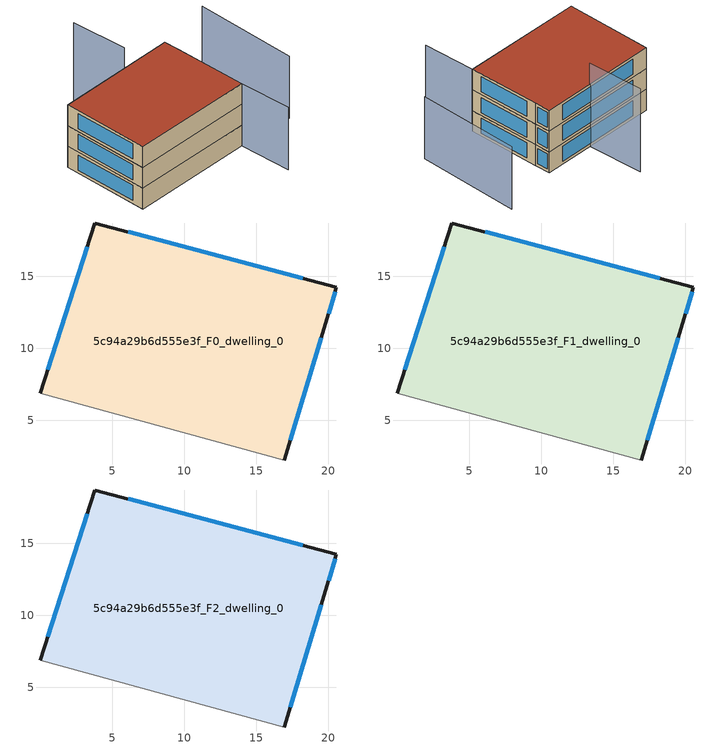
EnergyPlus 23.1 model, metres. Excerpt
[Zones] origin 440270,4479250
5c94a29b6d555e3f_F0_dwelling_0
 floor ground (EU_floor_Construction): 20.56,14.22 19.95,12.11 16.96,2.24 0.01,6.86 3.8,18.7 z0
 wall outside (EU_wall_Construction): 16.96,2.24 19.95,12.11 20.56,14.22 3.8,18.7 0.01,6.86 z0:3
 wall adiabatic (EU_wall_Construction): 0.01,6.86 16.96,2.24 z0:3
 window (EU_Window_Construction): 17.38,3.61 19.54,10.74 / 3.27,17.05 0.54,8.5 / 18.23,14.84 6.13,18.08 / 20.04,12.4 20.48,13.93 z0.42:2.58
5c94a29b6d555e3f_F1_dwelling_0
 floor to 5c94a29b6d555e3f_F0_dwelling_0 (EU_floor_Construction): 20.56,14.22 19.95,12.11 16.96,2.24 0.01,6.86 3.8,18.7 z3
 wall outside (EU_wall_Construction): 16.96,2.24 19.95,12.11 20.56,14.22 3.8,18.7 0.01,6.86 z3:6
 wall adiabatic (EU_wall_Construction): 0.01,6.86 16.96,2.24 z3:6
 window (EU_Window_Construction): 17.38,3.61 19.54,10.74 / 3.27,17.05 0.54,8.5 / 18.23,14.84 6.13,18.08 / 20.04,12.4 20.48,13.93 z3.42:5.58
5c94a29b6d555e3f_F2_dwelling_0
 floor to 5c94a29b6d555e3f_F1_dwelling_0 (EU_floor_Construction): 20.56,14.22 19.95,12.11 16.96,2.24 0.01,6.86 3.8,18.7 z6
 wall outside (EU_wall_Construction): 16.96,2.24 19.95,12.11 20.56,14.22 3.8,18.7 0.01,6.86 z6:9
 wall adiabatic (EU_wall_Construction): 0.01,6.86 16.96,2.24 z6:9
 window (EU_Window_Construction): 17.38,3.61 19.54,10.74 / 3.27,17.05 0.54,8.5 / 18.23,14.84 6.13,18.08 / 20.04,12.4 20.48,13.93 z6.42:8.58
 roof outside (EU_roof_Construction): 16.96,2.24 19.95,12.11 20.56,14.22 3.8,18.7 0.01,6.86 z9
shading: 24.57,-0.28 29.29,13.56 / 16.96,2.24 15.01,-4.92 z0:9; 15.57,23.76 13.52,16.1 z0:12
[Building]
EU S2 Campaign: North Axis=0; Terrain=City; Solar Distribution=FullExterior
[Site:Location]
Madrid: Latitude=40.5; Longitude=-3.5; Time Zone=1; Elevation=609
[SizingPeriod:WeatherFileDays]
AnnualSizingPeriod: Begin Month=1; Begin Day of Month=1; End Month=12; End Day of Month=31; Day of Week for Start Day=Monday; Use Weather File Daylight Saving Period=No; Use Weather File Rain and Snow Indicators=No
[MATERIAL]
EU_InternalMass_Material: Roughness=MediumRough; Thickness=0.1; Conductivity=1; Density=1800; Specific Heat=900; Thermal Absorptance=0.9; Solar Absorptance=0.7; Visible Absorptance=0.7
[MATERIAL:NOMASS] Roughness=MediumRough; Thermal Absorptance=0.9; Solar Absorptance=0.7; Visible Absorptance=0.7
Name | Thermal Resistance
EU_wall_NoMass | 1.60022
EU_roof_NoMass | 1.57597
EU_floor_NoMass | 0.470652
[WINDOWMATERIAL:SIMPLEGLAZINGSYSTEM]
EU_Window_SimpleGlazing: UFactor=3.28802; Solar Heat Gain Coefficient=0.85; Visible Transmittance=0.85
[CONSTRUCTION]
EU_wall_Construction: EU_wall_NoMass
EU_roof_Construction: EU_roof_NoMass
EU_floor_Construction: EU_floor_NoMass
EU_Window_Construction: EU_Window_SimpleGlazing
EU_InternalMass_Construction: EU_InternalMass_Material
[ZONE] Type=1; Multiplier=1; Ceiling Height=autocalculate; Floor Area=autocalculate; Part of Total Floor Area=Yes
Name | Volume
5c94a29b6d555e3f_F0_dwelling_0 | 653.112
5c94a29b6d555e3f_F1_dwelling_0; 5c94a29b6d555e3f_F2_dwelling_0 | 653.113
[INTERNALMASS] Construction=EU_InternalMass_Construction; Surface Area=217.704
Name | Zone or ZoneList
5c94a29b6d555e3f_F0_dwelling_0_EU_InternalMass | 5c94a29b6d555e3f_F0_dwelling_0
5c94a29b6d555e3f_F1_dwelling_0_EU_InternalMass | 5c94a29b6d555e3f_F1_dwelling_0
5c94a29b6d555e3f_F2_dwelling_0_EU_InternalMass | 5c94a29b6d555e3f_F2_dwelling_0
[OTHEREQUIPMENT] Fuel Type=Electricity; Design Level Calculation Method=Watts/Area; Power per Zone Floor Area=1; Fraction Latent=0; Fraction Radiant=0; Fraction Lost=0; Carbon Dioxide Generation Rate=0; EndUse Subcategory=EU_Step8_InternalGains
Name | Zone or ZoneList or Space or SpaceList | Schedule
EU_Step8_InternalGain_5c94a29b6d555e3f_F0_dwelling_0_f000 | 5c94a29b6d555e3f_F0_dwelling_0 | EU_Step8_GainSchedule_5c94a29b6d555e3f_F0_dwelling_0_f000
EU_Step8_InternalGain_5c94a29b6d555e3f_F1_dwelling_0_f000 | 5c94a29b6d555e3f_F1_dwelling_0 | EU_Step8_GainSchedule_5c94a29b6d555e3f_F1_dwelling_0_f000
EU_Step8_InternalGain_5c94a29b6d555e3f_F2_dwelling_0_f000 | 5c94a29b6d555e3f_F2_dwelling_0 | EU_Step8_GainSchedule_5c94a29b6d555e3f_F2_dwelling_0_f000
[ZONEVENTILATION:DESIGNFLOWRATE] Schedule=EU_AlwaysOn; Design Flow Rate Calculation Method=AirChanges/Hour; Air Changes per Hour=0.480704; Ventilation Type=Natural; Fan Pressure Rise=0; Fan Total Efficiency=1; Constant Term Coefficient=1; Temperature Term Coefficient=0; Velocity Term Coefficient=0; Velocity Squared Term Coefficient=0; Minimum Indoor Temperature=-100; Maximum Indoor Temperature=100; Delta Temperature=-100; Minimum Outdoor Temperature=-100; Maximum Outdoor Temperature=100; Maximum Wind Speed=40
Name | Zone or ZoneList or Space or SpaceList
EU_ConstantAir_5c94a29b6d555e3f_F0_dwelling_0 | 5c94a29b6d555e3f_F0_dwelling_0
EU_ConstantAir_5c94a29b6d555e3f_F1_dwelling_0 | 5c94a29b6d555e3f_F1_dwelling_0
EU_ConstantAir_5c94a29b6d555e3f_F2_dwelling_0 | 5c94a29b6d555e3f_F2_dwelling_0
[HVACTEMPLATE:THERMOSTAT] Constant Heating Setpoint=20; Constant Cooling Setpoint=50
EU_HeatOnly_5c94a29b6d555e3f_F0_dwelling_0; EU_HeatOnly_5c94a29b6d555e3f_F1_dwelling_0; EU_HeatOnly_5c94a29b6d555e3f_F2_dwelling_0
[HVACTEMPLATE:ZONE:IDEALLOADSAIRSYSTEM] System Availability Schedule=EU_AlwaysOn; Maximum Heating Supply Air Temperature=50; Minimum Cooling Supply Air Temperature=13; Maximum Heating Supply Air Humidity Ratio=0.0156; Minimum Cooling Supply Air Humidity Ratio=0.0077; Heating Limit=NoLimit; Cooling Limit=NoLimit; Heating Availability Schedule=EU_AlwaysOn; Cooling Availability Schedule=EU_CoolingOff; Dehumidification Control Type=ConstantSensibleHeatRatio; Cooling Sensible Heat Ratio=0.7; Dehumidification Setpoint=60; Humidification Control Type=None; Humidification Setpoint=30; Outdoor Air Method=None; Outdoor Air Flow Rate per Person=0.00944; Outdoor Air Flow Rate per Zone Floor Area=0; Outdoor Air Flow Rate per Zone=0; Demand Controlled Ventilation Type=None; Outdoor Air Economizer Type=NoEconomizer; Heat Recovery Type=None; Sensible Heat Recovery Effectiveness=0.7; Latent Heat Recovery Effectiveness=0.65
Name | Template Thermostat
5c94a29b6d555e3f_F0_dwelling_0 | EU_HeatOnly_5c94a29b6d555e3f_F0_dwelling_0
5c94a29b6d555e3f_F1_dwelling_0 | EU_HeatOnly_5c94a29b6d555e3f_F1_dwelling_0
5c94a29b6d555e3f_F2_dwelling_0 | EU_HeatOnly_5c94a29b6d555e3f_F2_dwelling_0
[SIZING:ZONE] Zone Cooling Design Supply Air Temperature Input Method=SupplyAirTemperature; Zone Cooling Design Supply Air Temperature=13; Zone Heating Design Supply Air Temperature Input Method=SupplyAirTemperature; Zone Heating Design Supply Air Temperature=50; Zone Cooling Design Supply Air Humidity Ratio=0.008; Zone Heating Design Supply Air Humidity Ratio=0.008; Cooling Design Air Flow Method=DesignDay; Cooling Design Air Flow Rate=0; Cooling Minimum Air Flow per Zone Floor Area=0.000762; Cooling Minimum Air Flow=0; Cooling Minimum Air Flow Fraction=0.2; Heating Design Air Flow Method=DesignDay; Heating Design Air Flow Rate=0; Heating Maximum Air Flow per Zone Floor Area=0.002032; Heating Maximum Air Flow=0.141576; Heating Maximum Air Flow Fraction=0.3; Account for Dedicated Outdoor Air System=No; Dedicated Outdoor Air System Control Strategy=NeutralSupplyAir; Dedicated Outdoor Air Low Setpoint Temperature for Design=autosize; Dedicated Outdoor Air High Setpoint Temperature for Design=autosize; Zone Load Sizing Method=Sensible Load Only No Latent Load; Zone Latent Cooling Design Supply Air Humidity Ratio Input Method=HumidityRatioDifference; Zone Cooling Design Supply Air Humidity Ratio Difference=0.005; Zone Latent Heating Design Supply Air Humidity Ratio Input Method=HumidityRatioDifference; Zone Humidification Design Supply Air Humidity Ratio Difference=0.005
5c94a29b6d555e3f_F0_dwelling_0; 5c94a29b6d555e3f_F1_dwelling_0; 5c94a29b6d555e3f_F2_dwelling_0
[SCHEDULE:CONSTANT]
Name | Hourly Value
EU_AlwaysOn | 1
EU_CoolingOff | 0
[SCHEDULE:FILE] Column Number=1; Rows to Skip at Top=0; Number of Hours of Data=8760; Column Separator=Comma; Interpolate to Timestep=No; Minutes per Item=60; Adjust Schedule for Daylight Savings=Yes
Name | File
EU_Step8_GainSchedule_5c94a29b6d555e3f_F0_dwelling_0_f000 | ../../schedules/5c94a29b6d555e3f/5c94a29b6d555e3f_F0_dwelling_0_f000_gain.csv
EU_Step8_GainSchedule_5c94a29b6d555e3f_F1_dwelling_0_f000 | ../../schedules/5c94a29b6d555e3f/5c94a29b6d555e3f_F1_dwelling_0_f000_gain.csv
EU_Step8_GainSchedule_5c94a29b6d555e3f_F2_dwelling_0_f000 | ../../schedules/5c94a29b6d555e3f/5c94a29b6d555e3f_F2_dwelling_0_f000_gain.csv
